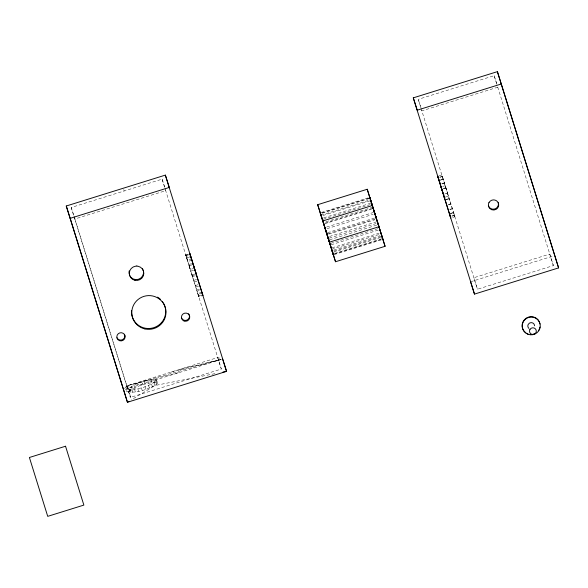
<?xml version="1.0" encoding="UTF-8"?>
<svg xmlns="http://www.w3.org/2000/svg" width="588" height="588" viewBox="0 0 588 588"><rect width="100%" height="100%" fill="white"/><g stroke="black" fill="none" stroke-linecap="round" stroke-linejoin="round"><path stroke-width="0.44" stroke-dasharray="2.94 2.21" d="M128.728 392.056L126.449 391.38L126.971 386.551M124.597 388.58L126.758 385.89L170.197 372.336L217.656 357.548L220.963 358.533M214.929 373.659L155.012 385.5C147.213 389.028 138.43 393.005 129.757 391.931L129.647 391.248C137.327 385.559 147.926 382.053 157.474 382.715L157.584 383.398L155.012 385.5L131.278 399.928M164.736 187.359L162.112 179.149L71.214 207.49L126.758 385.89L128.904 389.175C138.452 389.844 149.051 386.331 156.731 380.649L156.621 379.966C147.066 379.275 136.431 382.737 128.787 388.492L130.426 397.385L221.323 369.043L165.382 189.645M126.347 390.182L127.669 388.749M497.705 87.053L553.374 265.578L477.463 289.23L418.252 99.335L494.163 75.683L497.308 85.539M74.095 216.524L74.882 218.986L165.787 190.644L165 188.175M497.83 87.178L421.919 110.831L418.252 99.335M191.886 260.212L187.785 261.491L185.984 255.677L185.705 254.744L189.806 253.465M321.121 212.547L368.933 197.649M438.589 176.055L441.882 175.062L443.212 179.289L447.586 193.276L444.3 194.297M185.705 254.744L185.867 255.243L189.968 253.965M322.151 212.775L369.095 198.149M185.984 255.677L190.086 254.398M322.275 213.209L369.22 198.582M439.831 177.186L442.294 176.422L441.882 175.062M439.883 177.282L442.345 176.518M185.867 255.243L186.462 257.14L190.563 255.861M321.011 215.215L368.83 200.317M186.697 257.978L190.799 256.699M322.981 215.509L369.925 200.883M440.669 179.906L443.131 179.142L442.294 176.422M439.934 180.31L443.212 179.289M186.462 257.14L187.454 260.308L191.556 259.029M323.745 217.839L370.69 203.213M323.202 219.295L370.146 204.668M441.867 183.765L444.33 183L443.131 179.142M441.978 183.963L444.432 183.191M188.777 264.526L192.879 263.248M325.936 221.786L372.006 207.432M189.917 268.4L189.005 265.467L191.468 264.703M325.296 223.006L372.241 208.38M442.69 186.44L445.145 185.676L445.52 186.844M189.005 265.467L189.174 266.004L193.276 264.696M324.598 223.778L371.543 209.152M443.345 188.505L445.8 187.734M443.462 188.733L445.925 187.962M194.43 268.231L190.328 269.51L187.454 260.308M326.619 227.041L373.564 212.415M190.777 271.127L194.878 269.848M327.068 228.659L373.145 214.304M444.991 193.797L447.446 193.033M192.019 274.919L196.12 273.641M327.435 232.723L375.254 217.825M191.879 274.692L192.283 275.985L195.569 274.964M327.707 233.789L374.652 219.162M445.138 197.186L448.416 196.164L447.828 194.261M192.482 276.595L196.583 275.316M328.773 234.127L374.843 219.772M445.88 199.538L449.159 198.516M446.013 199.788L449.291 198.766M329.559 236.45L376.504 221.823M193.724 280.388L197.825 279.109M329.14 238.191L376.085 223.565M194.172 282.005L198.266 280.726M329.589 239.808L377.4 224.91M448.357 204.595L450.82 203.83L454.877 216.759L452.4 217.494M448.482 204.822L450.937 204.058M195.326 285.54L199.428 284.261M330.743 243.344L377.687 228.717M195.723 286.988L199.824 285.709M331.147 244.792L378.959 229.893M449.849 209.365L452.304 208.6M449.952 209.563L452.415 208.799M196.715 290.024L200.817 288.745M332.132 247.827L379.084 233.201M189.174 266.004L197.046 291.207L201.147 289.928M331.595 249.283L380.274 234.112M450.246 213.525L453.532 212.503M450.327 213.679L453.613 212.658L454.877 216.759M333.734 250.135L379.811 235.773M201.904 292.258L197.803 293.537L198.795 296.764L202.897 295.492M334.094 251.069L381.039 236.442M197.046 291.207L198.038 294.368L202.14 293.096M333.455 252.179L381.274 237.28M451.937 216.046L454.399 215.274M451.988 216.134L454.45 215.37M198.516 295.837L202.617 294.559M334.8 253.369L381.752 238.743M198.038 294.368L198.634 296.271L202.735 294.992M334.058 254.075L381.869 239.176M334.219 254.575L381.164 239.948M125.244 389.388L222.617 359.033M470.554 281.777L553.793 255.839M74.882 218.986L130.426 397.385L126.758 385.89L220.86 359.525L170.197 372.336M129.647 391.248L128.787 388.492L126.758 385.89L180.56 372.13M179.7 369.374L220.868 359.452M126.758 385.89L129.632 387.543L130.485 390.292M448.401 196.12L448.049 194.995M198.634 296.271L198.795 296.764M553.374 265.578L549.707 254.089L473.796 277.742L477.463 289.23M449.57 199.655L449.688 200.03M193.437 279.462L193.555 279.844M217.656 357.548L221.323 369.043M71.214 207.49L73.838 215.7M445.829 187.844L450.82 203.83M494.163 75.683L496.61 83.555M445.733 187.579L445.145 185.676M162.112 179.149L165.11 188.77M191.732 274.206L192.283 275.985M123.73 189.593L124.156 190.975M156.621 379.966L157.584 383.398M155.563 379.598L156.415 382.347M155.893 381.597L156.746 384.346M153.63 379.569L154.49 382.318M154.159 382.751L155.012 385.5M150.962 379.877L151.822 382.626M151.542 384.074L152.402 386.823M147.735 380.51L148.588 383.258M148.529 385.338L149.389 388.095M145.023 384.17L144.163 381.421L141.355 385.294L136.989 383.802L137.849 386.551M145.023 386.603L145.875 389.352M141.355 387.727L142.215 390.476M137.79 388.631L138.643 391.387M133.873 385.118L134.733 387.867M134.556 389.263L135.416 392.012M131.367 386.389L132.219 389.146M131.888 389.579L132.741 392.328M129.955 389.55L130.815 392.299M128.904 389.175L129.757 391.931M136.041 265.298A7.277 7.159 -17.7 0 1 137.305 265.35"/><path stroke-width="0.88" d="M128.985 401.325L127.449 402.258L66.26 206.006L165.353 175.114L169.293 187.44L70.192 218.339L66.26 206.006M474.487 294.103L413.29 97.858L497.404 71.648L558.6 267.893L474.487 294.103L470.554 281.777M501.336 83.974L417.223 110.184L413.29 97.858M324.672 227.108L333.345 254.847L317.682 204.697L367.235 189.255L385.081 246.299L335.527 261.741L331.992 250.672M317.682 204.697L322.863 220.934L372.417 205.491M222.977 372.064L226.549 371.359L165.353 175.114M162.244 301.519L163.185 302.651M193.107 264.196L202.897 295.492L201.904 292.258M558.6 267.893L497.404 71.648M377.371 221.551L379.025 226.718L329.471 242.16L327.825 236.986M381.546 235.237L385.081 246.299M222.617 359.033L226.549 371.359L127.449 402.258L70.192 218.339M196.216 274.177L196.385 274.706L195.833 272.928M443.947 196.274L444.315 197.443L443.727 195.532M373.52 209.401L373.108 208.108L373.38 208.983M375.982 217.325L376.386 218.626L375.835 216.84M323.966 224.844L323.554 223.55L323.826 224.425M326.428 232.767L326.832 234.061L326.568 233.186M443.484 194.554L437.781 176.341L440.228 184.272M376.122 217.553L369.808 197.377L371.888 204.124M373.843 210.438L382.898 239.404L367.235 189.255M328.273 238.463L320.254 212.819L321.246 216.053M196.12 273.641L189.806 253.465L191.886 260.212M442 190.027L441.044 186.955L450.775 218.038L449.511 213.929M322.863 220.934L335.527 261.741M193.658 265.974L193.187 264.46M142.458 268.598A7.277 7.159 -17.7 0 1 138.423 279.3A7.277 7.159 -17.7 0 1 129.029 272.788M129.037 272.163A7.277 7.159 -17.7 0 1 129.213 270.921M124.487 334.234A4.16 4.094 -17.7 0 1 122.436 339.688A4.16 4.094 -17.7 0 1 116.931 337.718M163.633 303.408A17.133 16.854 -17.7 0 1 152.219 328.104A17.133 16.854 -17.7 0 1 131.565 310.515M157.518 297.138A17.133 16.854 -17.7 0 1 160.37 299.263M188.579 313.742A4.16 4.094 -17.7 0 1 187.484 319.821A4.16 4.094 -17.7 0 1 181.53 318.012M539.997 327.104A9.033 8.886 -17.7 0 1 539.571 328.604M539.269 329.317A9.033 8.886 -17.7 0 1 538.468 330.669M534.867 333.631A9.033 8.886 -17.7 0 1 533.382 334.168M532.618 334.337A9.033 8.886 -17.7 0 1 530.266 334.44M527.965 333.94A9.033 8.886 -17.7 0 1 526.547 333.286M525.885 332.867A9.033 8.886 -17.7 0 1 526.341 318.071A9.033 8.886 -17.7 0 1 540.019 324.01M534.617 325.789A3.396 3.344 -17.7 0 0 528.237 324.4L527.928 325.223A3.396 3.344 -17.7 0 0 528.921 328.413M498.198 202.595A5.16 5.079 -17.7 0 1 497.036 207.557L496 208.417A5.16 5.079 -17.7 0 1 488.341 205.66M488.981 202.617L488.51 203.867A5.16 5.079 -17.7 0 0 496.265 209.247L497.308 208.395A5.16 5.079 -17.7 0 0 496.522 200.795A5.16 5.079 -17.7 0 0 488.981 202.617M529.906 329.618L529.59 330.441A3.396 3.344 -17.7 0 0 534.698 333.984L535.381 333.418A3.396 3.344 -17.7 0 0 534.867 328.42A3.396 3.344 -17.7 0 0 529.906 329.618M65.54 446.226L29.4 457.486L47.724 516.352L83.863 505.092L65.54 446.226M134.931 280.3A7.277 7.159 -17.7 0 0 143.509 271.134A7.277 7.159 -17.7 0 0 131.242 268.459A7.277 7.159 -17.7 0 0 134.931 280.3M184.088 320.997A4.16 4.094 -17.7 0 0 189.711 316.513A4.16 4.094 -17.7 0 0 183.008 313.985A4.16 4.094 -17.7 0 0 184.088 320.997M119.526 340.665A4.16 4.094 -17.7 0 0 125.075 336.093A4.16 4.094 -17.7 0 0 118.335 333.675A4.16 4.094 -17.7 0 0 119.526 340.665M144.927 328.927A17.133 16.854 -17.7 0 0 165.272 307.487A17.133 16.854 -17.7 0 0 136.453 300.997A17.133 16.854 -17.7 0 0 144.927 328.927M528.083 334.3A9.033 8.886 -17.7 0 0 540.137 324.37A9.033 8.886 -17.7 0 0 525.496 319.115A9.033 8.886 -17.7 0 0 528.083 334.3"/></g></svg>
